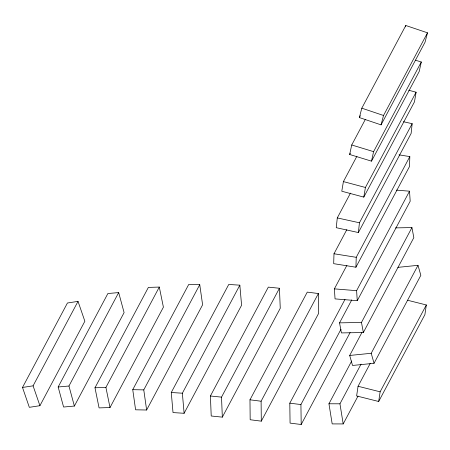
<?xml version="1.0" encoding="UTF-8"?>
<svg xmlns="http://www.w3.org/2000/svg" width="450" height="450" viewBox="0 0 450 450"><rect width="100%" height="100%" fill="white"/><g stroke="black" fill="none" stroke-linecap="round" stroke-linejoin="round"><path stroke-width="0.67" d="M346.815 229.657L333.99 253.761L333.681 263.666L355.922 267.221L409.511 166.494L409.826 156.589L399.037 154.862M355.922 267.221L356.237 257.316L409.826 156.589M350.471 193.134L337.292 217.912L336.234 227.683L358.386 232.554L411.12 133.436L412.172 123.671L403.447 121.748M358.386 232.554L359.443 222.784L412.172 123.671M370.271 363.319L358.059 386.269L356.619 395.949L378.686 401.496L424.896 314.64L426.33 304.965L407.61 300.257M378.686 401.496L380.126 391.815L426.33 304.965M356.906 156.234L343.412 181.597L341.781 191.227L363.797 197.106L414.478 101.841L416.104 92.211L408.769 90.253M363.797 197.106L365.423 187.476L416.104 92.211M415.333 60.171L421.296 61.993L419.209 71.488L371.509 161.151L349.65 154.479L351.731 144.979L365.22 119.627M371.509 161.151L373.59 151.65L421.296 61.993M359.359 117.557L361.811 108.18L405.793 25.504L427.5 32.816L425.048 42.193L381.066 124.864L359.359 117.557L360.343 115.706M405.444 26.843L405.793 25.504M381.066 124.864L383.518 115.487L427.5 32.816M22.5 387.461L67.433 303.002L78.024 301.371L84.859 321.238L39.921 405.697L29.334 407.329L22.5 387.461L33.086 385.836L78.024 301.371M58.163 386.989L107.876 293.541L118.671 292.567L124.099 312.604L74.379 406.052L63.591 407.031L58.163 386.989L68.951 386.016L118.671 292.567M94.978 387.776L148.371 287.415L159.306 287.061L163.401 307.181L110.008 407.543L99.073 407.897L94.978 387.776L105.913 387.422L159.306 287.061M132.744 389.672L188.719 284.462L199.749 284.67L202.607 304.802L146.632 410.012L135.596 409.804L132.744 389.672L143.775 389.886L199.749 284.67M171.27 392.496L228.746 284.456L239.839 285.171L241.588 305.252L184.106 413.291L173.014 412.577L171.27 392.496L182.362 393.21L239.839 285.171M210.398 396L268.318 287.128L279.439 288.259L280.254 308.267L222.334 417.139L211.219 416.008L210.398 396L221.518 397.131L279.439 288.259M349.65 154.479L350.308 153.242M249.975 399.808L307.266 292.123L318.392 293.535L318.589 313.464L261.298 421.155L250.172 419.743L249.975 399.808L261.101 401.226L318.392 293.535M396.332 190.119L409.522 191.194L410.186 201.223L357.261 300.701L335.048 298.89L334.384 288.866L346.877 265.382M350.123 332.527L301.196 424.496L290.07 423.113L289.8 403.172L344.97 299.475M357.261 300.701L356.603 290.672L409.522 191.194M395.494 227.891L411.941 227.576L413.826 237.645L363.353 332.511L341.421 332.927L339.542 322.864L351.743 299.919M301.196 424.496L300.926 404.55L340.988 329.248M363.353 332.511L361.474 322.447L411.941 227.576M397.873 267.362L418.005 265.326L420.84 275.332L374.046 363.291L352.53 365.468L349.695 355.461L361.884 332.544M358.031 396.051L343.192 423.939L332.184 423.906L328.944 403.774L351.692 361.012M343.192 423.939L339.952 403.808L361.052 364.14M374.046 363.291L371.211 353.284L418.005 265.326M349.695 355.461L371.211 353.284M339.542 322.864L361.474 322.447M328.944 403.774L339.952 403.808M334.384 288.866L356.603 290.672M289.8 403.172L300.926 404.55M333.99 253.761L356.237 257.316M337.292 217.912L359.443 222.784M358.059 386.269L380.126 391.815M343.412 181.597L365.423 187.476M351.731 144.979L373.59 151.65M361.811 108.18L383.518 115.487M33.086 385.836L39.921 405.697M68.951 386.016L74.379 406.052M105.913 387.422L110.008 407.543M143.775 389.886L146.632 410.012M182.362 393.21L184.106 413.291M221.518 397.131L222.334 417.139M261.101 401.226L261.298 421.155"/></g></svg>
